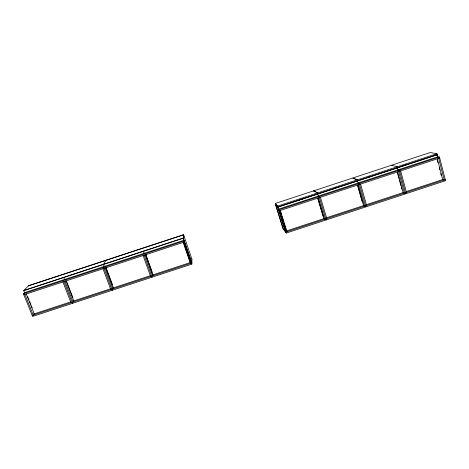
<?xml version="1.0" encoding="UTF-8"?>
<svg xmlns="http://www.w3.org/2000/svg" width="469" height="469" viewBox="0 0 469 469"><rect width="100%" height="100%" fill="white"/><g stroke="black" fill="none" stroke-linecap="round" stroke-linejoin="round"><path stroke-width="0.7" d="M191.821 264.111L183.854 241.066L183.924 240.251L24.54 292.644L23.45 293.799L32.601 316.452L191.821 264.111L191.921 258.935M191.499 262.165L191.481 263.115L32.209 315.473M190.478 262.499L190.455 263.455L183.174 242.414M184.27 241.254L184.206 242.074L23.849 294.79M183.596 239.038L183.877 235.866M191.839 263.156L183.227 238.24L183.555 234.693L28.591 285.639L23.743 290.674L24.546 292.656M143.438 251.12L144.1 253.418M104.229 266.451L103.649 267.436L112.208 290.282M106.07 260.166L103.485 264.457L104.253 266.515M63.831 277.296L64.388 279.559M275.309 203.458L313.855 190.783L317.29 193.029L317.595 194.043L277.947 207.081L275.62 204.443L275.309 203.458L277.63 206.067L277.947 207.081M314.078 190.713L352.629 178.038L357.179 179.914L357.466 180.934L317.824 193.973L317.519 192.952L314.078 190.713L314.377 191.704M391.621 165.223L430.173 152.548L436.956 153.685L437.219 154.717L397.571 167.755L397.296 166.724L391.398 165.293L352.846 177.968L357.407 179.838L397.067 166.8L397.343 167.826L357.695 180.864L357.407 179.838M28.328 285.914L183.537 234.887M277.63 206.067L317.29 193.029M317.519 192.952L357.179 179.914M397.296 166.724L436.956 153.685M24.025 290.381L183.25 238.035L191.844 262.91M298.993 199.982L304.487 198.176M333.318 188.702L338.126 187.119M367.643 177.417L371.073 176.285M401.968 166.132L405.404 165M435.607 155.069L437.378 154.688L437.911 156.763L439.471 157.033L445.55 180.7L286.283 233.058L283.147 228.942L275.496 204.466L277.853 207.134L285.709 232.296M23.743 290.674L183.227 238.24M277.853 207.134L437.378 154.688M437.911 156.752L278.486 209.162L279.02 209.778L286.283 233.058M23.45 293.799L183.854 241.066M279.02 209.778L439.471 157.033M439.734 158.065L279.342 210.798L278.803 210.176M33.235 314.195L70.719 301.872M73.492 300.957L110.977 288.64M113.058 287.954L150.543 275.631M152.624 274.945L190.807 262.394M286.09 231.07L324.272 218.519M326.36 217.833L363.85 205.51M365.931 204.824L403.428 192.495M406.207 191.587L443.006 179.486M445.286 179.68L285.973 232.055L285.392 231.299M397.161 167.709L398.052 169.866L399.354 170.218L405.732 193.791M357.343 180.799L358.199 182.969L359.242 183.408L365.914 206.882M317.531 193.89L318.357 196.13M318.34 196.06L319.131 196.593L326.102 219.967M286.412 230.965L286.999 231.715L280.368 210.458M24.88 294.45L33.229 315.139L34.255 313.861L26.229 293.957M27.607 296.396L28.961 299.75M29.5 301.092L30.854 304.445M31.394 305.782L32.203 307.799M66.545 281.318L72.824 297.481M66.053 280.867L73.815 300.852L73.047 302.048L64.968 281.271M63.936 281.611L72.408 303.367M62.905 281.951L71.001 302.722M102.992 268.772L110.813 289.631M106.041 267.57L112.361 284.484M105.877 267.776L113.381 287.849L112.865 288.963L105.056 268.092M145.144 254.913L152.683 275.872L152.947 274.84L145.701 254.685M144.112 255.253L152.015 277.197M143.08 255.593L150.631 276.546M145.8 254.503L152.149 272.161M183.555 234.693L191.915 259.164M183.479 242.262L190.25 261.825M280.251 211.202L281.312 214.609M281.74 215.969L283.651 222.107M284.073 223.467L285.99 229.599M277.712 206.981L285.557 232.102M275.625 204.613L283.288 229.124M317.824 198.1L323.95 218.624L324.777 219.299L318.404 197.953M317.759 198.434L323.205 216.649M313.855 190.783L314.154 191.774M320.468 197.279L326.823 218.624M358.504 184.774L364.601 206.202L363.528 205.615L357.654 185.003M357.525 185.361L362.132 201.541M360.567 184.094L366.652 205.533M400.667 170.909L406.482 192.437M398.603 171.59L404.43 193.111L403.106 192.601L397.489 171.906M397.478 172.991L399.013 178.648M399.395 180.061L400.931 185.712M401.312 187.125L401.886 189.242M436.979 154.618L437.53 156.746M437.331 158.809L442.683 179.592L444.266 180.014L438.703 158.405M437.419 160.633L437.97 162.761M439.248 167.726L439.799 169.854M440.713 173.401L441.259 175.529"/></g></svg>
